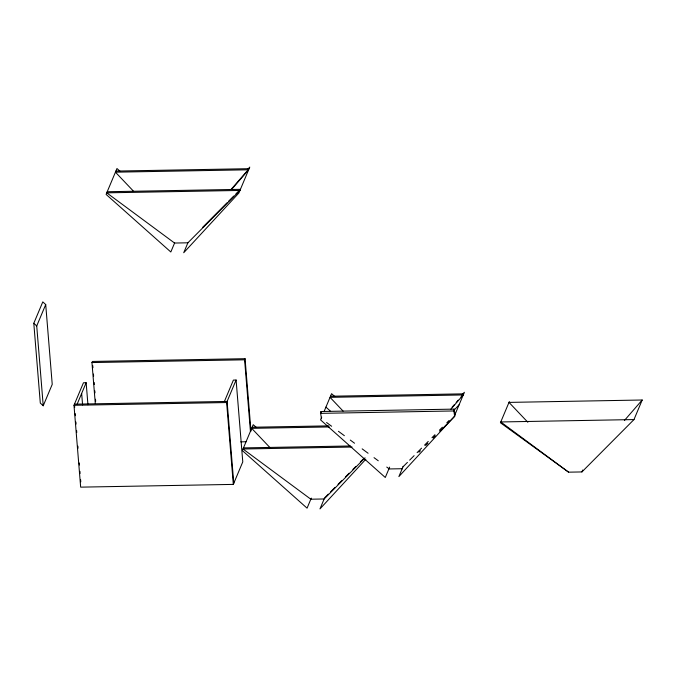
<?xml version="1.0" encoding="UTF-8"?>
<svg xmlns="http://www.w3.org/2000/svg" width="676" height="676" viewBox="0 0 676 676"><rect width="100%" height="100%" fill="white"/><g stroke="black" fill="none" stroke-linecap="round" stroke-linejoin="round"><path stroke-width="1.01" d="M321.472 418.74L320.644 413.357L320.99 411.515L454.196 409.115L455.024 414.498L454.678 416.348L439.806 431.305M454.678 416.348L453.849 410.957L454.196 409.115M33.8 323.28L42.791 301.885L45.715 304.563L52.229 384.374L43.23 405.769L40.306 403.09L33.8 323.28L36.724 325.959L43.23 405.769M36.724 325.959L45.715 304.563M224.407 401.476L233.397 380.081L236.101 380.03L242.777 461.885L233.313 484.396L80.664 487.142L73.988 405.287L83.452 382.777L86.148 382.726L87.948 404.763M95.291 403.479L91.953 362.556L92.418 361.449L245.067 358.702L250.973 431.111M77.157 404.13L86.148 382.726M174.653 242.861L170.817 251.987L106.09 194.409L116.965 168.527L120.091 171.298M187.97 242.625L183.72 252.731L238.881 192.998L249.765 167.107L247.619 169.431M233.313 484.396L226.637 402.541L236.101 380.03M250.416 431.17L244.602 359.809L245.067 358.702M321.708 417.16L320.559 419.897L385.286 477.476L389.638 467.108M324.007 411.684L331.578 393.685L334.696 396.457M311.29 498.111L307.065 508.158L242.346 450.579L253.221 424.689L256.348 427.46M403.192 466.322L398.882 476.58L454.035 416.847L464.37 392.266L462.223 394.59M509.324 401.62L500.434 422.753L568.592 472.169L581.918 471.933L633.978 419.568L642.2 400.006L508.994 402.397L527.846 422.263M581.918 471.933L582.729 469.997M231.285 189.204L247.044 171.053M231.505 189.517L248.641 169.786L115.435 172.177L133.561 191.274M452.058 407.265L454.111 404.89M456.173 402.524L458.227 400.158M460.964 396.998L463.711 393.846L330.505 396.237M450.909 409.149L463.246 394.945L330.04 397.336L343.095 411.092M624.379 420.531L642.2 400.006M365.826 459.249L319.976 508.893L324.607 497.874L328.325 494.131M454.12 410.155L459.139 404.721M202.487 227.491L227.026 202.808M228.513 201.313L233.727 196.074M235.958 193.835L240.419 189.339L107.214 191.739M330.556 491.891L335.026 487.396M338 484.405L341.718 480.67M345.436 476.926L349.154 473.183M352.872 469.448L355.846 466.457M360.308 461.962L363.282 458.97M365.057 457.829L324.15 498.972L310.825 499.209L243.005 448.999L352.086 447.039M402.964 466.871L407.425 462.376M409.656 460.136L414.118 455.649M417.092 452.65L421.554 448.163M424.528 445.171L428.246 441.428M431.972 437.693L434.947 434.702M439.408 430.215L442.383 427.215M446.844 422.728L449.075 420.489M418.976 452.252L420.464 450.757M425.669 445.518L427.9 443.279M433.105 438.04L435.344 435.792M115.892 171.079L249.098 168.687M91.953 362.556L244.602 359.809M73.988 405.287L226.637 402.541M320.644 413.357L453.849 410.957M633.978 419.568L500.772 421.959L568.592 472.169M252.148 427.24L328.722 425.872M329.305 426.945L251.692 428.339L270.544 448.205M240.749 441.859L246.013 441.758M243.47 447.901L350.447 445.983M402.617 468.713L389.291 468.95L386.748 467.065M326.559 422.508L331.646 426.269M338.431 431.288L344.363 435.682M350.295 440.076L354.537 443.219M362.167 448.864L368.099 453.258M374.031 457.652L378.273 460.787M325.933 407.121L330.606 411.278M320.99 411.515L321.269 413.306M233.778 483.289L227.102 401.434L74.453 404.172L74.715 407.324M92.756 365.64L92.933 367.744M93.449 374.039L93.618 376.135M94.133 382.43L94.302 384.534M94.817 390.829L94.986 392.925M95.502 399.229L95.671 401.324M81.652 393.424L82.59 404.907M75.222 413.619L75.399 415.723M75.906 422.018L76.084 424.114M76.591 430.409L76.768 432.513M77.875 446.152L78.053 448.256M79.244 462.942L79.422 465.046M79.929 471.341L80.106 473.437M80.621 479.732L80.79 481.836M239.955 190.438L187.894 242.802L174.569 243.047L106.749 192.837L239.955 190.438"/></g></svg>
